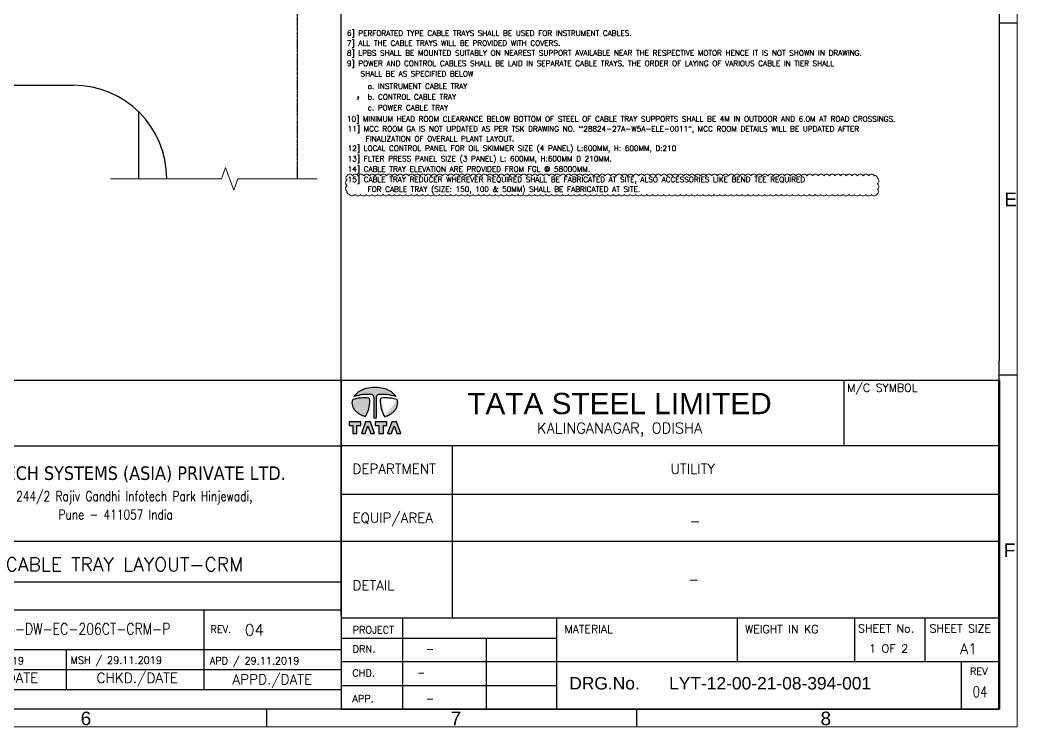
# Model space of a CAD drawing. Header units: inches. Extents: x 8618018 to 8935006, y 2431589 to 2567223.
# Drawn here: x 8724486 to 8777809, y 2431589 to 2469393 of the extents above; entities that cross this region are included whole.
import ezdxf
from ezdxf.enums import TextEntityAlignment as Align

# ---------------------------------------------------------------- set-up
doc = ezdxf.new("R2010")
doc.units = ezdxf.units.IN
doc.header["$MEASUREMENT"] = 0
doc.linetypes.add('CENTER', pattern=[2, 1.25, -0.25, 0.25, -0.25])
doc.linetypes.add('CENTER2', pattern=[1.125, 0.75, -0.125, 0.125, -0.125])
for name, color, linetype in [('AC Text', 7, 'Continuous'), ('CENTRE OF ROAD', 252, 'CENTER2'), ('conduit', 1, 'Continuous'), ('DRG', 252, 'Continuous'), ('LAY-ROAD', 252, 'Continuous'), ('LAY-ROAD CARREGE WAY', 252, 'Continuous'), ('T', 3, 'Continuous'), ('TEXT', 252, 'Continuous')]:
    doc.layers.add(name, color=color, linetype=linetype)
for name, color, linetype, lineweight in [('AM_0', 252, 'Continuous', 50), ('DIM', 252, 'Continuous', 13), ('ICT', 6, 'Continuous', 13), ('RAHM5', 252, 'Continuous', 0)]:
    doc.layers.add(name, color=color, linetype=linetype, lineweight=lineweight)
doc.styles.add('BK', font='tahoma.ttf', dxfattribs={"width": 0.8})
doc.styles.add('COMPLEX', font='arial.ttf', dxfattribs={"width": 0.8})
doc.styles.add('ROMAND', font='romand')
doc.styles.add('ROMANS', font='ROMANS.shx', dxfattribs={"width": 0.8})
doc.styles.add('S3', font='SIMPLEX.shx')
doc.styles.add('SIMPLEX', font='SIMPLEX.shx')
doc.styles.get("Standard").update_dxf_attribs({"font": 'arial.ttf'})
doc.styles.add('TITLE', font='simplex.shx', dxfattribs={"width": 0.8})

# ---------------------------------------------------------------- blocks, each defined once
blk = doc.blocks.new('GA CRM')
at = {"layer": 'CENTRE OF ROAD', "linetype": 'CENTER', "lineweight": 30}
blk.add_line((111255, -10440.00115922047), (111255, 65059.99999999488), dxfattribs=at)
at = {"layer": 'DIM', "linetype": 'Continuous'}
blk.add_lwpolyline([(112294.097683914, -10440.00115922047), (108055.0594221819, -10440.00115922047), (107836.3094221819, -11041.01184484316), (107398.8094221819, -9838.990473716985), (107180.0594221819, -10440.00115922047), (101248.7333665583, -10440.00115922047)], dxfattribs=at)
at = {"layer": 'LAY-ROAD', "lineweight": 30}
blk.add_line((102754.9993678797, -10440.00115922047), (102754.9994017929, -6869.287006486207), dxfattribs=at)
at = {"layer": 'LAY-ROAD CARREGE WAY', "color": 252}
blk.add_line((19500.00005839579, -5440.000227745157), (99254.99939740822, -5440.001159220468), dxfattribs=at)
blk.add_arc((99254.99933901243, -10440.00115922047), 5000, 0, 89.99999935966977, dxfattribs=at)
blk = doc.blocks.new('DC TIT_A1')
at = {"color": 3, "style": 'SIMPLEX', "width": 0.8}
blk.add_attdef('REV.', text='', height=3, rotation=180, dxfattribs=at).set_placement((9.512072186409114, 537.590005635135), align=Align.CENTER)
at = {"color": 3, "width": 0.8}
for tag, height, style, p in [('CUSTOMER', 4.5, 'TITLE', (757.1419899783717, 60.99514108332795)), ('EQUIPMENT', 4.5, 'TITLE', (767.5694359683017, 50.90021236155133)), ('DETAIL', 5, 'TITLE', (766.5740788575594, 39.46775564754938)), ('TS', 2.5, 'SIMPLEX', (811.8293013594755, 20.60183390436006)), ('REV.', 3, 'SIMPLEX', (830.3047009656486, 7.702946630679634))]:
    blk.add_attdef(tag, text='', height=height, dxfattribs=dict(at, style=style)).set_placement(p, align=Align.CENTER)
at = {"color": 2, "width": 0.8}
for tag, p, height, style in [('SCALE', (665.4508642767022, 26.07396146757867), 2.5, 'TITLE'), ('DRN_NAME', (664.7390712693588, 20.14692604699059), 2.5, 'TITLE'), ('DRN_DATE', (691.9129889755801, 20.14692604699059), 2.5, 'TITLE'), ('REF_DRG_NO', (193.0558031305318, 12.97569159801401), 2.5, 'SIMPLEX'), ('REF_DRG_NAME', (231.1203789438009, 12.97569159801401), 3, 'SIMPLEX'), ('CHK_NAME', (664.7023190594217, 13.8864728877173), 2.5, 'TITLE'), ('CHK_DATE', (691.9096913671598, 13.8864728877173), 2.5, 'TITLE'), ('APP_NAME', (664.7023190594217, 6.928619033006925), 2.5, 'TITLE'), ('APP_DATE', (691.9096913671598, 6.928619033006925), 2.5, 'TITLE')]:
    blk.add_attdef(tag, p, '', height=height, dxfattribs=dict(at, style=style))
at = {"layer": 'RAHM5', "color": 3, "style": 'SIMPLEX', "width": 0.8}
blk.add_attdef('DRG_NO', text='', height=4, rotation=180, dxfattribs=at).set_placement((18.58130534936396, 538.598621002089), align=Align.RIGHT)
for tag, p in [('MATERIAL', (713.426567478612, 21.00062069655397)), ('WEIGHT', (764.6842383763974, 20.21826013435739))]:
    blk.add_attdef(tag, p, '', height=3, dxfattribs=at)
for tag, p in [('DC_PART_ID', (752.7383506813985, 6.941412475537732)), ('DRG_NO', (821.2825648919229, 6.941412475537732))]:
    blk.add_attdef(tag, text='', height=4.5, dxfattribs=at).set_placement(p, align=Align.RIGHT)
blk = doc.blocks.new('A1')
at = {"layer": 'DRG'}
h = blk.add_hatch(color=7, dxfattribs=at)
edge = h.paths.add_edge_path()
edge.add_ellipse((659.2283867020014, 92.83397945574507), major_axis=(-0.7106502562121734, 8.917490222961837e-13), ratio=0.9892090000000046, start_angle=180.0000000000727, end_angle=264.9760246784663, ccw=False)
edge.add_line((659.939036957905, 92.83397945574507), (659.939036957905, 86.85871123754441))
edge.add_spline(control_points=[(659.9391222148988, 86.85870897443056), (660.0575355049077, 86.8552795201449), (660.1759487949166, 86.85185006585925), (660.2943620867882, 86.85185006585925)], knot_values=[6.671338854075033, 6.671338854075033, 6.671338854075033, 6.671338854075033, 13.34267770815, 13.34267770815, 13.34267770815, 13.34267770815029], degree=3, periodic=0)
edge.add_line((660.2943620867882, 86.85185006585925), (660.2943620867882, 95.63912043207347))
edge.add_spline(control_points=[(660.2943620867882, 95.63912043207347), (659.4670599680248, 95.63912043207347), (658.2448359001282, 95.47817967738047), (656.7468899022642, 94.93587631172522), (655.7763178218011, 94.39132082973629), (654.982006516293, 93.75328558216825), (654.6050162445608, 93.23853678488194), (654.43247130698, 93.00294079630658)], knot_values=[7.106784796917509e-05, 7.106784811128364e-05, 7.106784811128364e-05, 7.106784811128364e-05, 46.39291560318603, 68.53906066316392, 89.48501857089924, 109.0491018884326, 125.5605457753412, 125.5605457753412, 125.5605457753412, 125.5605457753412], degree=3, periodic=0)
edge.add_spline(control_points=[(654.43247130698, 93.00294079630658), (654.4324705637846, 93.00293978209629), (654.4324698205892, 93.00293876835167), (654.4324690773938, 93.00293775414139)], knot_values=[0, 0, 0, 0, 7.10678479666776e-05, 7.10678479666776e-05, 7.10678479666776e-05, 7.10678479666776e-05], degree=3, periodic=0)
edge.add_ellipse((658.201534211621, 81.27934505510166), major_axis=(12.43637948371326, 4.095963610729331e-12), ratio=0.9892089999999825, start_angle=84.97602467837709, end_angle=107.6419626915787, ccw=False)
h = blk.add_hatch(color=7, dxfattribs=at)
edge = h.paths.add_edge_path()
edge.add_ellipse((662.3871899619553, 81.27934505510166), major_axis=(12.43637948371299, 1.250258770788618e-13), ratio=0.9892090000000044, start_angle=72.35803730840172, end_angle=95.02397532159722, ccw=False)
edge.add_spline(control_points=[(666.1562550943199, 93.00293775414139), (666.1562543511245, 93.00293876835167), (666.1562536079291, 93.00293978209629), (666.1562528647337, 93.00294079630658)], knot_values=[251.1210204828341, 251.1210204828341, 251.1210204828341, 251.1210204828341, 251.1210915506822, 251.1210915506822, 251.1210915506822, 251.1210915506822], degree=3, periodic=0)
edge.add_spline(control_points=[(666.1562528647337, 93.00294079630658), (665.9837079271529, 93.23853678488194), (665.6067176554207, 93.75328558216825), (664.8124063499126, 94.39132082973629), (663.8418342694495, 94.93587631172522), (662.3438882715855, 95.47817967738047), (661.1216642036889, 95.63912043207347), (660.2943620867882, 95.63912043207347)], knot_values=[125.560545775341, 125.560545775341, 125.560545775341, 125.560545775341, 142.0719896622494, 161.6360729797829, 182.5820308875182, 204.7281759474962, 251.1210204828339, 251.121020482834, 251.121020482834, 251.121020482834], degree=3, periodic=0)
edge.add_line((660.2943620867882, 95.63912043207347), (660.2943620867882, 86.85185006585925))
edge.add_spline(control_points=[(660.2943620867882, 86.85185006585925), (660.4127753767971, 86.85185006585925), (660.531188666806, 86.8552795201449), (660.6496019568149, 86.85870897443056)], knot_values=[0, 0, 0, 2.957634137601417e-13, 6.67133885407533, 6.67133885407533, 6.67133885407533, 6.67133885407533], degree=3, periodic=0)
edge.add_line((660.6496872138086, 86.85871123754441), (660.6496872138086, 92.83397945574507))
edge.add_ellipse((661.3603374697122, 92.83397945574507), major_axis=(-0.7106502562121734, 9.846908989153017e-13), ratio=0.9892090000000058, start_angle=-84.97602467832388, end_angle=8.031975085032173e-11, ccw=False)
h = blk.add_hatch(color=7, dxfattribs=at)
edge = h.paths.add_edge_path()
edge.add_spline(control_points=[(654.0277324225608, 92.12421208572596), (654.0256144404266, 92.11702456464081), (653.9418614990864, 91.83280305144399), (653.856179306269, 91.24508168314605), (653.9849333129678, 90.36595435719028), (654.3627540096495, 89.52713447854876), (654.967898074523, 88.76202298886164), (655.7739853113744, 88.09937713853105), (656.6618464421335, 87.59703076629921), (657.2911998424534, 87.37064652330264), (657.5707219410542, 87.27009983732387)], knot_values=[0, 0, 0, 0, 0.4263349072076039, 16.85887984744535, 33.29142478768354, 50.36336298840961, 68.55772386563928, 88.12180718317259, 109.0677650910401, 125.8039979451106, 125.8039979451106, 125.8039979451106, 125.8039979451106], degree=3, periodic=0)
edge.add_ellipse((649.6346082426462, 91.94846687837526), major_axis=(9.238453330758272, 2.236535778174165e-12), ratio=0.9892090000000053, start_angle=-30.79192274091613, end_angle=-1.421071831677899e-11)
edge.add_ellipse((658.1624113172147, 91.94846687837526), major_axis=(0.7106502562121744, 6.41957866628847e-13), ratio=0.9892090000000024, start_angle=-5.231376340071192e-11, end_angle=59.45548656795165)
edge.add_ellipse((657.4517610613111, 80.29749319841176), major_axis=(12.4363794837129, 1.036298096901264e-12), ratio=0.9892090000000118, start_angle=85.0559277605914, end_angle=105.9812997843919)
h = blk.add_hatch(color=7, dxfattribs=at)
edge = h.paths.add_edge_path()
edge.add_ellipse((670.9541159290675, 91.94846687837526), major_axis=(9.238453330758269, 1.298006427890501e-13), ratio=0.9892089999999986, start_angle=179.9999999999993, end_angle=210.7919227409012, ccw=False)
edge.add_ellipse((662.426312854499, 91.94846687837526), major_axis=(-0.7106502562121734, 4.740628637039898e-13), ratio=0.9892089999999985, start_angle=300.54451343203493, end_angle=360.00000000003865, ccw=False)
edge.add_ellipse((663.1369631104026, 80.29749319841176), major_axis=(-12.43637948371307, 1.257212574433993e-12), ratio=0.9892089999999987, start_angle=254.0187002156093, end_angle=274.94407223940954, ccw=False)
edge.add_spline(control_points=[(666.5609917491529, 92.12421208572596), (666.5631097312871, 92.11702456464081), (666.6468626726273, 91.83280305144399), (666.7325448654447, 91.24508168314605), (666.6037908587459, 90.36595435719028), (666.2259701620642, 89.52713447854876), (665.6208260971907, 88.76202298886164), (664.8147388603393, 88.09937713853105), (663.9268777295802, 87.59703076629921), (663.2975243292603, 87.37064652330264), (663.0180022306595, 87.27009983732387)], knot_values=[0, 0, 0, 0, 0.4263349072076039, 16.85887984744535, 33.29142478768354, 50.36336298840961, 68.55772386563928, 88.12180718317259, 109.0677650910401, 125.8039979451106, 125.8039979451106, 125.8039979451106, 125.8039979451106], degree=3, periodic=0)
h = blk.add_hatch(color=7, dxfattribs=at)
h.paths.add_polyline_path([(655.1748511772457, 84.80756894358456), (656.2745824474696, 84.80756894358456), (656.2745824474696, 85.9073002152054), (652.9753886330727, 85.9073002152054), (652.9753886330727, 84.80756894358456), (654.0751199051592, 84.80756894358456), (654.0751199051592, 82.60810640080854), (655.1748511772457, 82.60810640080854)])
h.paths.add_polyline_path([(658.3200826123211, 84.7231471859759), (659.0898945033405, 82.60810640080854), (660.1896257735643, 82.60810640080854), (658.9888174291555, 85.9073002152054), (657.6513477973494, 85.9073002152054), (656.4505394510779, 82.60810640080854), (657.5502707231644, 82.60810640080854)])
h.paths.add_polyline_path([(661.3464448693994, 84.80756894358456), (661.3464448693994, 82.60810640080854), (662.6839145012054, 82.60810640080854), (662.6839145012054, 84.80756894358456), (663.6647765915695, 84.80756894358456), (663.6647765915695, 85.9073002152054), (660.3655827771727, 85.9073002152054), (660.3655827771727, 84.80756894358456)])
h.paths.add_polyline_path([(665.0415419414494, 85.9073002152054), (663.8407335951779, 82.60810640080854), (664.9404648672644, 82.60810640080854), (665.7102767564211, 84.7231471859759), (666.4800886474404, 82.60810640080854), (667.5798199195269, 82.60810640080854), (666.3790115732554, 85.9073002152054)])
at = {"color": 7}
for p, q in [((650.7775175124261, 97.53262788756183), (650.7775175124261, 30.71922282362357)), ((792.2289190441224, 97.53262788756183), (792.2289190441224, 79.0903043858707)), ((490.7775175124261, 79.0903043858707), (650.7775175124261, 79.0903043858707)), ((835.9977555721853, 79.0903043858707), (650.7775175124261, 79.0903043858707)), ((835.9977555721853, 65.4544121469371), (650.7775175124261, 65.4544121469371)), ((490.7775175124261, 52.24002222390845), (650.7775175124261, 52.24002222390845)), ((650.7775175124261, 52.24002222390845), (835.9977555721853, 52.24002222390845)), ((490.7775175124261, 40.82370370253921), (650.7775175124261, 40.82370370253921)), ((612.1802179552469, 10.58370370278135), (612.1802179552469, 32.98370370268822)), ((650.7775175124261, 30.71922282362357), (650.7775175124261, 4.983703702688217)), ((650.7775175124261, 30.71922282362357), (835.9977555721853, 30.71922282362357)), ((711.502587627605, 4.983703702688217), (711.502587627605, 30.71922282362357)), ((762.2937658149604, 18.33291004924104), (762.2937658149604, 30.71922282362357)), ((795.3081751149002, 18.33291004924104), (795.3081751149002, 30.71922282362357)), ((815.1088837385032, 18.33291004924104), (815.1088837385032, 30.71922282362357)), ((650.7775175124261, 25.00751322275028), (711.502587627605, 25.00751322275028)), ((650.7775175124261, 25.00751322275028), (650.7775175124261, 20.00156084261835)), ((691.5896953064803, 25.00751322275028), (691.5896953064803, 4.983703702688217)), ((573.3829868715111, 21.78370370296761), (573.3829868715111, 10.58370370278135)), ((835.9977555721853, 18.33291004924104), (650.7775175124261, 18.33291004924104)), ((825.311426846296, 18.33291004924104), (825.311426846296, 4.983703702688217)), ((650.7775175124261, 11.65830687619746), (711.502587627605, 11.65830687619746)), ((650.7775175124261, 4.983703702688217), (835.9977555721853, 4.983703702688217))]:
    blk.add_line(p, q, dxfattribs=at)
at = {"color": 7, "linetype": 'Continuous'}
for p, q in [((490.7775175124261, 32.98370370268822), (650.7775175124261, 32.98370370268822)), ((490.7775175124261, 21.78370370296761), (650.7775175124261, 21.78370370296761)), ((534.6893868706975, 16.18370370287448), (650.7775175124261, 16.18370370287448))]:
    blk.add_line(p, q, dxfattribs=at)
at = {"linetype": 'Continuous'}
blk.add_line((490.7775175124261, 10.58370370278135), (650.7775175124261, 10.58370370278135), dxfattribs=at)
at = {"color": 7, "const_width": 0.3000000000000002}
blk.add_lwpolyline([(490.7775175124261, 4.983703702688217), (490.7775175124261, 97.53262788756183), (835.9977555721853, 97.53262788756183)], dxfattribs=at)
at = {"layer": 'AM_0'}
blk.add_line((835.9977555721853, 97.53262788756183), (835.9977555721853, 4.983703702688217), dxfattribs=at)
at = {"layer": 'DIM', "color": 7}
for p, q in [((840.999999839798, 0), (840.999999839798, 594.0000000000036)), ((-1.455191522836685e-11, 0), (840.999999839798, 0))]:
    blk.add_line(p, q, dxfattribs=at)
at = {"layer": 'DRG', "color": 7}
for p, q in [((835.9977555721853, 588.9225600669197), (835.9977555721853, 102.9576956122219)), ((841.0037079527829, 198.0000000000036), (835.9977555721853, 198.0000000000036)), ((835.9977555721853, 4.983703702688217), (835.9977555721853, 102.9576956122219)), ((841.0037079527829, 99.00000000000364), (835.9977555721853, 99.00000000000364)), ((650.7775175124261, 31.42498004436493), (650.7775175124261, 97.53262788756183)), ((682.1500858943764, 30.71922282362357), (682.1500858943764, 79.0903043858707)), ((668.0310580208752, 30.71554170455784), (668.0310580208752, 5.044744618237019)), ((835.9977555721853, 4.983703702688217), (5.009660493567935, 4.983703702688217)), ((629.7525175176415, 4.983703702688217), (629.7525175176415, -0.02224867744371295)), ((733.8763270210329, 4.983703702688217), (733.8763270210329, -0.02224867744371295))]:
    blk.add_line(p, q, dxfattribs=at)
at = {"layer": 'DRG', "color": 7, "linetype": 'Continuous'}
for p, q in [((659.939036957905, 92.8339794557578), (659.939036957905, 86.85863560717917)), ((660.6496872138086, 92.8339794557578), (660.6496872138086, 86.85863560717917)), ((656.2745824474696, 85.90730021521813), (652.9753886330727, 85.90730021521813)), ((652.9753886330727, 85.90730021521813), (652.9753886330727, 84.80756894359729)), ((652.9753886330727, 84.80756894359729), (654.0751199051592, 84.80756894359729)), ((654.0751199051592, 84.80756894359729), (654.0751199051592, 82.60810640082127)), ((655.1748511772457, 82.60810640082127), (655.1748511772457, 84.80756894359729)), ((655.1748511772457, 84.80756894359729), (656.2745824474696, 84.80756894359729)), ((656.2745824474696, 84.80756894359729), (656.2745824474696, 85.90730021521813)), ((657.6513477973494, 85.90730021521813), (656.4505394510779, 82.60810640082127)), ((657.5502707231644, 82.60810640082127), (658.3200826123211, 84.72314718598864)), ((658.9888174291555, 85.90730021521813), (657.6513477973494, 85.90730021521813)), ((658.3200826123211, 84.72314718598864), (659.0898945033405, 82.60810640082127)), ((660.1896257735643, 82.60810640082127), (658.9888174291555, 85.90730021521813)), ((663.6647765915695, 85.90730021521813), (660.3655827771727, 85.90730021521813)), ((660.3655827771727, 85.90730021521813), (660.3655827771727, 84.80756894359729)), ((660.3655827771727, 84.80756894359729), (661.3464448693994, 84.80756894359729)), ((661.3464448693994, 84.80756894359729), (661.3464448693994, 82.60810640082127)), ((662.6839145012054, 82.60810640082127), (662.6839145012054, 84.80756894359729)), ((662.6839145012054, 84.80756894359729), (663.6647765915695, 84.80756894359729)), ((663.6647765915695, 84.80756894359729), (663.6647765915695, 85.90730021521813)), ((665.0415419414494, 85.90730021521813), (663.8407335951779, 82.60810640082127)), ((664.9404648672644, 82.60810640082127), (665.7102767564211, 84.72314718598864)), ((666.3790115732554, 85.90730021521813), (665.0415419414494, 85.90730021521813)), ((665.7102767564211, 84.72314718598864), (666.4800886474404, 82.60810640082127)), ((667.5798199195269, 82.60810640082127), (666.3790115732554, 85.90730021521813)), ((654.0751199051592, 82.60810640082127), (655.1748511772457, 82.60810640082127)), ((656.4505394510779, 82.60810640082127), (657.5502707231644, 82.60810640082127)), ((659.0898945033405, 82.60810640082127), (660.1896257735643, 82.60810640082127)), ((661.3464448693994, 82.60810640082127), (662.6839145012054, 82.60810640082127)), ((663.8407335951779, 82.60810640082127), (664.9404648672644, 82.60810640082127)), ((666.4800886474404, 82.60810640082127), (667.5798199195269, 82.60810640082127))]:
    blk.add_line(p, q, dxfattribs=at)
for centre, major_axis, ratio, start_param, end_param in [((657.4517610613111, 80.29749319842449), (12.43637948371289, 1.036298096901264e-12), 0.9892090000000117, 1.484505987760767, 1.849722626780795), ((658.201534211621, 81.27934505511439), (12.43637948371338, 4.452188205750869e-12), 0.989208999999972, 1.483111415893607, 1.878706662276911), ((659.2283867020014, 92.8339794557578), (-0.7106502562121744, 6.55843919502332e-13), 0.9892089999999982, 3.141592653590726, 4.624704069484654), ((661.3603374697122, 92.8339794557578), (-0.7106502562121744, 1.159371132221522e-12), 0.9892090000000019, -1.483111415892466, 1.649125280778208e-12), ((662.3871899619553, 81.27934505511439), (12.43637948371267, 4.501893963195474e-12), 0.9892090000000299, 1.262885991312149, 1.658481237695363), ((663.1369631104026, 80.29749319842449), (12.43637948371277, 1.074958130469476e-12), 0.9892090000000215, 1.291870026808823, 1.657086665828857), ((649.6346082426462, 91.94846687838799), (9.238453330758272, 2.236535778174166e-12), 0.9892090000000053, -0.5374204348487033, -2.4802382370126e-13), ((658.1624113172147, 91.94846687838799), (0.7106502562121744, 6.419578666288475e-13), 0.9892090000000019, -9.130474154517287e-13, 1.03769399898602), ((662.426312854499, 91.94846687838799), (0.7106502562121744, 4.431348368494117e-13), 0.9892090000000219, 2.103898654602263, 3.141592653589163), ((670.9541159290675, 91.94846687838799), (-9.238453330758267, 1.387277408116291e-12), 0.9892090000000043, 1.494360191145461e-13, 0.5374204348486011)]:
    blk.add_ellipse(centre, major_axis=major_axis, ratio=ratio, start_param=start_param, end_param=end_param, dxfattribs=at)
for points, knots in [([(654.4324690773938, 93.00293775415412), (654.6050147600326, 93.23853475693977), (654.9820055272285, 93.75328478729716), (655.7763178218011, 94.39132082974902), (656.7468899022642, 94.93587631173796), (658.2448359001282, 95.4781796773932), (660.2943620867882, 95.74805841734997), (662.3438882715855, 95.4781796773932), (663.8418342694495, 94.93587631173796), (664.8124063499126, 94.39132082974902), (665.6067186444852, 93.75328478729716), (665.983709411681, 93.23853475693977), (666.1562550943199, 93.00293775415412)], [0, 0, 0, 0, 16.51151495475659, 36.07559827228991, 57.02155618002523, 79.16770124000313, 125.5605457753412, 171.9533903106789, 194.0995353706569, 215.0454932783921, 234.6095765959257, 251.1210915506822, 251.1210915506822, 251.1210915506822, 251.1210915506822]), ([(657.5707219410542, 87.2700998373366), (657.2911998424534, 87.37064652331537), (656.6618464421335, 87.59703076631195), (655.7739853113744, 88.09937713854379), (654.967898074523, 88.76202298887438), (654.3627540096495, 89.52713447856149), (653.9849333129678, 90.36595435720301), (653.856179306269, 91.24508168315879), (653.9418614990864, 91.83280305145672), (654.0256144404266, 92.11702456465355), (654.0277324225608, 92.12421208573869)], [0, 0, 0, 0, 16.73623285407047, 37.68219076193797, 57.24627407947128, 75.44063495670096, 92.51257315742703, 108.9451180976652, 125.377663037903, 125.8039979451106, 125.8039979451106, 125.8039979451106, 125.8039979451106]), ([(663.0180022306595, 87.2700998373366), (663.2975243292603, 87.37064652331537), (663.9268777295802, 87.59703076631195), (664.8147388603393, 88.09937713854379), (665.6208260971907, 88.76202298887438), (666.2259701620642, 89.52713447856149), (666.6037908587459, 90.36595435720301), (666.7325448654447, 91.24508168315879), (666.6468626726273, 91.83280305145672), (666.5631097312871, 92.11702456465355), (666.5609917491529, 92.12421208573869)], [0, 0, 0, 0, 16.73623285407047, 37.68219076193787, 57.24627407947145, 75.44063495670083, 92.51257315732009, 108.9451180975958, 125.377663037871, 125.8039979450786, 125.8039979450786, 125.8039979450786, 125.8039979450786])]:
    blk.add_open_spline(points, degree=3, knots=knots, dxfattribs=at)
blk.add_open_spline([(660.6496019568149, 86.85870897444329), (660.531188666806, 86.85527952015764), (660.2943620867882, 86.84842061158633), (660.0575355049077, 86.85527952015764), (659.9391222148988, 86.85870897444329)], degree=3, dxfattribs=at)
at = {"layer": 'DRG', "lineweight": 0}
ref = blk.add_blockref('DC TIT_A1', (-0.7133682798739756, 0.6846446976996958), dxfattribs=dict(at, xscale=1.001190476, yscale=1.001190476, zscale=1.001190476))
ref.add_attrib('REV.', '04', dxfattribs={"layer": '0', "color": 3, "height": 3.003571428000002, "style": 'SIMPLEX', "width": 0.8000000000000002}).set_placement((830.5797905046347, 8.396761501673609), align=Align.CENTER)
ref.add_attrib('REV.', '04', dxfattribs={"layer": '0', "color": 3, "height": 3.003571428000002, "rotation": 180, "style": 'SIMPLEX', "width": 0.8000000000000002}).set_placement((8.810027798623196, 586.5239522405936), align=Align.CENTER)
at = {"color": 7, "style": 'SIMPLEX'}
blk.add_text('KALINGANAGAR, ODISHA', height=3.000000000000001, dxfattribs=at).set_placement((729.1522784493718, 83.64839595696321), align=Align.MIDDLE)
at = {"color": 4, "style": 'ROMANS', "width": 0.8}
for s, p in [('Survey No. 244/2 Rajiv Gandhi Infotech Park Hinjewadi,', (542.0448189917806, 63.5817128890194)), ('Pune - 411057 India', (571.2467569764558, 58.40344456909224))]:
    blk.add_text(s, height=2.726568379757798, dxfattribs=at).set_placement(p)
at = {"color": 7}
for s, height, style, p in [('REV.', 2, 'ROMAND', (613.983691811547, 26.51490396214649)), ('PROJECT', 2.002380952, 'SIMPLEX', (653.9813270363811, 26.32390412548557)), ('DRN.', 2.002380952, 'SIMPLEX', (654.0109336040769, 20.91917283693328)), ('-', 2.002380952, 'SIMPLEX', (674.6581152621511, 20.91917283693328)), ('CHD.', 2.002380952, 'SIMPLEX', (653.9189176428918, 14.16613459447399)), ('-', 2.002380952, 'SIMPLEX', (672.156394515172, 14.26219113077968)), ('DRG.No.', 3.504166666000002, 'COMPLEX', (714.9589779414091, 10.55043836683035)), ('LYT-12-00-21-08-394-001', 3.504166666000002, 'COMPLEX', (743.0639338418696, 10.55043836683035)), ('REV', 2.002380952, 'SIMPLEX', (827.7615930922184, 14.68074306147173)), ('APP.', 2.002380952, 'SIMPLEX', (653.9189176428918, 6.942865803372115)), ('-', 2.002380952, 'SIMPLEX', (674.6581152621511, 6.942865803372115))]:
    blk.add_text(s, height=height, dxfattribs=dict(at, style=style)).set_placement(p)
at = {"color": 7, "linetype": 'Continuous', "style": 'ROMAND'}
for s, p in [('DRN./DATE', (565.5044994596246, 12.43267417000607)), ('CHKD./DATE', (604.861379558206, 12.42187275644392)), ('APPD./DATE', (642.6095315385464, 11.99344577128068))]:
    blk.add_text(s, height=2.800000000000001, dxfattribs=at).set_placement(p, align=Align.RIGHT)
at = {"color": 7, "style": 'ROMANS'}
for p in [(574.4635737743083, 35.05575226899236), (574.4635737743083, 25.98895615013316)]:
    blk.add_attdef('-', text='', height=3.199999999998797, dxfattribs=at).set_placement(p, align=Align.CENTER)
blk.add_attdef('REVNO.', (623.6323089264188, 25.55679244734347), '', height=3.199999999998797, dxfattribs=at)
at = {"layer": 'AC Text', "color": 7, "style": 'ROMANS'}
for tag, p in [('CHECKED_____BY', (574.5982305127982, 17.79863076657057)), ('DRAWN____BY', (536.2430476900045, 17.6237037028186)), ('APPROVED_____BY', (613.1334352921549, 17.6237037028186))]:
    blk.add_attdef(tag, p, '', height=1.999999999999248, dxfattribs=at)
at = {"layer": 'DRG', "color": 7}
for s, p in [('E', (837.4261274132732, 146.5427865628189)), ('F', (837.2675407547358, 47.86164447385818)), ('6', (577.452100168899, 0.5050526345148683)), ('7', (681.5759096722904, 0.5050526345148683)), ('8', (785.6997191756818, 0.5050526345148683))]:
    blk.add_text(s, height=3.804523808800001, dxfattribs=at).set_placement(p)
at = {"layer": 'DRG', "color": 7, "style": 'SIMPLEX'}
for s, height, p in [('M/C SYMBOL', 2.252678571000001, (793.1877691168193, 94.33305535465843)), ('DEPARTMENT', 2.778402799571564, (653.9718455094699, 71.2341743488796)), ('UTILITY', 2.778402799571564, (743.4922268614027, 71.2341743488796)), ('EQUIP/AREA', 2.778402799571564, (653.9718455094699, 57.45161664392799)), ('-', 2.778402799571564, (748.7725895289186, 56.55172932287678)), ('DETAIL', 2.778402799571564, (653.9718435499672, 38.45621405402198)), ('MATERIAL', 2.252678571000001, (713.6431270595494, 26.39799300208688)), ('WEIGHT IN KG', 2.252678571000001, (764.4343052469048, 26.39799300208688)), ('SHEET No.', 2.252678571000001, (796.2788726426515, 26.57822793163359)), ('SHEET SIZE', 2.252678571000001, (816.3795906789455, 26.57822793163359)), ('A1', 3.003571428000002, (824.9241644870344, 20.49843337992206))]:
    blk.add_text(s, height=height, dxfattribs=at).set_placement(p)
at = {"layer": 'DRG', "color": 7, "style": 'COMPLEX'}
blk.add_text('TATA STEEL LIMITED', height=6.000000000000003, dxfattribs=at).set_placement((729.1020662505034, 91.01790840039394), align=Align.MIDDLE)
at = {"layer": 'DRG', "color": 7, "insert": (749.9600592832867, 41.46124297380447), "char_height": 2.778402799571564, "attachment_point": 5, "style": 'SIMPLEX'}
blk.add_mtext_dynamic_manual_height_columns('-', width=110.2579700010993, gutter_width=1, heights=[0], dxfattribs=at)
at = {"layer": 'TEXT', "color": 4, "style": 'BK'}
blk.add_text('AQUATECH SYSTEMS (ASIA) PRIVATE LTD.', height=3.817195731660914, dxfattribs=at).set_placement((540.5638067629043, 69.5145851643756))

msp = doc.modelspace()

# ---------------------------------------------------------------- linework, layer by layer
msp.add_line((8741665.704826659, 2449148.686616457), (8741665.704826659, 2543488.100009411))
at = {"layer": 'conduit'}
for centre, start, end in [((8742611.531992016, 2465247.655106724), 126.8698974857615, 233.1301025142386), ((8742611.531992016, 2465159.764481724), 126.8698974857615, 233.1301025142386), ((8742545.614023266, 2465247.655106724), 306.8698974857614, 53.13010251423853)]:
    msp.add_arc(centre, 54.931640625, start, end, dxfattribs=at)
at = {"layer": 'ICT', "color": 1}
msp.add_lwpolyline([(8741978.499999996, 2461067.317354293, -0.52056705), (8742278.499999996, 2461067.317354293, -0.52056705), (8742578.499999996, 2461067.317354293, -0.52056705), (8742878.499999996, 2461067.317354293, -0.52056705), (8743178.499999996, 2461067.317354293, -0.52056705), (8743478.499999996, 2461067.317354293, -0.52056705), (8743778.499999996, 2461067.317354293, -0.52056705), (8744078.499999996, 2461067.317354293, -0.52056705), (8744378.499999996, 2461067.317354293, -0.52056705), (8744678.499999996, 2461067.317354293, -0.52056705), (8744978.499999996, 2461067.317354293, -0.52056705), (8745278.499999996, 2461067.317354293, -0.52056705), (8745578.499999996, 2461067.317354293, -0.52056705), (8745878.499999996, 2461067.317354293, -0.52056705), (8746178.499999996, 2461067.317354293, -0.52056705), (8746478.499999996, 2461067.317354293, -0.52056705), (8746778.499999996, 2461067.317354293, -0.52056705), (8747078.499999996, 2461067.317354293, -0.52056705), (8747378.499999996, 2461067.317354293, -0.52056705), (8747678.499999996, 2461067.317354293, -0.52056705), (8747978.499999996, 2461067.317354293, -0.52056705), (8748278.499999996, 2461067.317354293, -0.52056705), (8748578.499999996, 2461067.317354293, -0.52056705), (8748878.499999996, 2461067.317354293, -0.52056705), (8749178.499999996, 2461067.317354293, -0.52056705), (8749478.499999996, 2461067.317354293, -0.52056705), (8749778.499999996, 2461067.317354293, -0.52056705), (8750078.499999996, 2461067.317354293, -0.52056705), (8750378.499999996, 2461067.317354293, -0.52056705), (8750678.499999996, 2461067.317354293, -0.52056705), (8750978.499999996, 2461067.317354293, -0.52056705), (8751278.499999996, 2461067.317354293, -0.52056705), (8751578.499999996, 2461067.317354293, -0.52056705), (8751878.499999996, 2461067.317354293, -0.52056705), (8752178.499999996, 2461067.317354293, -0.52056705), (8752478.499999996, 2461067.317354293, -0.52056705), (8752778.499999996, 2461067.317354293, -0.52056705), (8753078.499999996, 2461067.317354293, -0.52056705), (8753378.499999996, 2461067.317354293, -0.52056705), (8753678.499999996, 2461067.317354293, -0.52056705), (8753978.499999996, 2461067.317354293, -0.52056705), (8754278.499999996, 2461067.317354293, -0.52056705), (8754578.499999996, 2461067.317354293, -0.52056705), (8754878.499999996, 2461067.317354293, -0.52056705), (8755178.499999996, 2461067.317354293, -0.52056705), (8755478.499999996, 2461067.317354293, -0.52056705), (8755778.499999996, 2461067.317354293, -0.52056705), (8756078.499999996, 2461067.317354293, -0.52056705), (8756378.499999996, 2461067.317354293, -0.52056705), (8756678.499999996, 2461067.317354293, -0.52056705), (8756978.499999996, 2461067.317354293, -0.52056705), (8757278.499999996, 2461067.317354293, -0.52056705), (8757578.499999996, 2461067.317354293, -0.52056705), (8757878.499999996, 2461067.317354293, -0.52056705), (8758178.499999996, 2461067.317354293, -0.52056705), (8758478.499999996, 2461067.317354293, -0.52056705), (8758778.499999996, 2461067.317354293, -0.52056705), (8759078.499999996, 2461067.317354293, -0.52056705), (8759378.499999996, 2461067.317354293, -0.52056705), (8759678.499999996, 2461067.317354293, -0.52056705), (8759978.499999996, 2461067.317354293, -0.52056705), (8760278.499999996, 2461067.317354293, -0.52056705), (8760578.499999996, 2461067.317354293, -0.52056705), (8760878.499999996, 2461067.317354293, -0.52056705), (8761178.499999996, 2461067.317354293, -0.52056705), (8761478.499999996, 2461067.317354293, -0.52056705), (8761778.499999996, 2461067.317354293, -0.52056705), (8762078.499999996, 2461067.317354293, -0.52056705), (8762378.499999996, 2461067.317354293, -0.52056705), (8762678.499999996, 2461067.317354293, -0.52056705), (8762978.499999996, 2461067.317354293, -0.52056705), (8763278.499999996, 2461067.317354293, -0.52056705), (8763578.499999996, 2461067.317354293, -0.52056705), (8763878.499999996, 2461067.317354293, -0.52056705), (8764178.499999996, 2461067.317354293, -0.52056705), (8764478.499999996, 2461067.317354293, -0.52056705), (8764778.499999996, 2461067.317354293, -0.52056705), (8765078.499999996, 2461067.317354293, -0.52056705), (8765378.499999996, 2461067.317354293, -0.52056705), (8765678.499999996, 2461067.317354293, -0.52056705), (8765978.499999996, 2461067.317354293, -0.52056705), (8766278.499999996, 2461067.317354293, -0.52056705), (8766578.499999996, 2461067.317354293, -0.52056705), (8766878.499999996, 2461067.317354293, -0.52056705), (8767178.499999996, 2461067.317354293, -0.52056705), (8767478.499999996, 2461067.317354293, -0.52056705), (8767778.499999996, 2461067.317354293, -0.52056705), (8768078.499999996, 2461067.317354293, -0.52056705), (8768378.499999996, 2461067.317354293, -0.52056705), (8768678.499999996, 2461067.317354293, -0.52056705), (8768978.499999996, 2461067.317354293, -0.52056705), (8769278.499999996, 2461067.317354293, -0.52056705), (8769578.499999996, 2461067.317354293, -0.52056705), (8769878.499999996, 2461067.317354293, -0.52056705), (8770178.499999996, 2461067.317354293, -0.52056705), (8770343.999999996, 2460932.817354293, -0.52056705), (8770343.999999996, 2460632.817354293, -0.52056705), (8770343.999999996, 2460332.817354293, -0.52056705), (8770310.999999996, 2460065.817354293, -0.52056705), (8770010.999999996, 2460065.817354293, -0.52056705), (8769710.999999996, 2460065.817354293, -0.52056705), (8769410.999999996, 2460065.817354293, -0.52056705), (8769110.999999996, 2460065.817354293, -0.52056705), (8768810.999999996, 2460065.817354293, -0.52056705), (8768510.999999996, 2460065.817354293, -0.52056705), (8768210.999999996, 2460065.817354293, -0.52056705), (8767910.999999996, 2460065.817354293, -0.52056705), (8767610.999999996, 2460065.817354293, -0.52056705), (8767310.999999996, 2460065.817354293, -0.52056705), (8767010.999999996, 2460065.817354293, -0.52056705), (8766710.999999996, 2460065.817354293, -0.52056705), (8766410.999999996, 2460065.817354293, -0.52056705), (8766110.999999996, 2460065.817354293, -0.52056705), (8765810.999999996, 2460065.817354293, -0.52056705), (8765510.999999996, 2460065.817354293, -0.52056705), (8765210.999999996, 2460065.817354293, -0.52056705), (8764910.999999996, 2460065.817354293, -0.52056705), (8764610.999999996, 2460065.817354293, -0.52056705), (8764310.999999996, 2460065.817354293, -0.52056705), (8764010.999999996, 2460065.817354293, -0.52056705), (8763710.999999996, 2460065.817354293, -0.52056705), (8763410.999999996, 2460065.817354293, -0.52056705), (8763110.999999996, 2460065.817354293, -0.52056705), (8762810.999999996, 2460065.817354293, -0.52056705), (8762510.999999996, 2460065.817354293, -0.52056705), (8762210.999999996, 2460065.817354293, -0.52056705), (8761910.999999996, 2460065.817354293, -0.52056705), (8761610.999999996, 2460065.817354293, -0.52056705), (8761310.999999996, 2460065.817354293, -0.52056705), (8761010.999999996, 2460065.817354293, -0.52056705), (8760710.999999996, 2460065.817354293, -0.52056705), (8760410.999999996, 2460065.817354293, -0.52056705), (8760110.999999996, 2460065.817354293, -0.52056705), (8759810.999999996, 2460065.817354293, -0.52056705), (8759510.999999996, 2460065.817354293, -0.52056705), (8759210.999999996, 2460065.817354293, -0.52056705), (8758910.999999996, 2460065.817354293, -0.52056705), (8758610.999999996, 2460065.817354293, -0.52056705), (8758310.999999996, 2460065.817354293, -0.52056705), (8758010.999999996, 2460065.817354293, -0.52056705), (8757710.999999996, 2460065.817354293, -0.52056705), (8757410.999999996, 2460065.817354293, -0.52056705), (8757110.999999996, 2460065.817354293, -0.52056705), (8756810.999999996, 2460065.817354293, -0.52056705), (8756510.999999996, 2460065.817354293, -0.52056705), (8756210.999999996, 2460065.817354293, -0.52056705), (8755910.999999996, 2460065.817354293, -0.52056705), (8755610.999999996, 2460065.817354293, -0.52056705), (8755310.999999996, 2460065.817354293, -0.52056705), (8755010.999999996, 2460065.817354293, -0.52056705), (8754710.999999996, 2460065.817354293, -0.52056705), (8754410.999999996, 2460065.817354293, -0.52056705), (8754110.999999996, 2460065.817354293, -0.52056705), (8753810.999999996, 2460065.817354293, -0.52056705), (8753510.999999996, 2460065.817354293, -0.52056705), (8753210.999999996, 2460065.817354293, -0.52056705), (8752910.999999996, 2460065.817354293, -0.52056705), (8752610.999999996, 2460065.817354293, -0.52056705), (8752310.999999996, 2460065.817354293, -0.52056705), (8752010.999999996, 2460065.817354293, -0.52056705), (8751710.999999996, 2460065.817354293, -0.52056705), (8751410.999999996, 2460065.817354293, -0.52056705), (8751110.999999996, 2460065.817354293, -0.52056705), (8750810.999999996, 2460065.817354293, -0.52056705), (8750510.999999996, 2460065.817354293, -0.52056705), (8750210.999999996, 2460065.817354293, -0.52056705), (8749910.999999996, 2460065.817354293, -0.52056705), (8749610.999999996, 2460065.817354293, -0.52056705), (8749310.999999996, 2460065.817354293, -0.52056705), (8749010.999999996, 2460065.817354293, -0.52056705), (8748710.999999996, 2460065.817354293, -0.52056705), (8748410.999999996, 2460065.817354293, -0.52056705), (8748110.999999996, 2460065.817354293, -0.52056705), (8747810.999999996, 2460065.817354293, -0.52056705), (8747510.999999996, 2460065.817354293, -0.52056705), (8747210.999999996, 2460065.817354293, -0.52056705), (8746910.999999996, 2460065.817354293, -0.52056705), (8746610.999999996, 2460065.817354293, -0.52056705), (8746310.999999996, 2460065.817354293, -0.52056705), (8746010.999999996, 2460065.817354293, -0.52056705), (8745710.999999996, 2460065.817354293, -0.52056705), (8745410.999999996, 2460065.817354293, -0.52056705), (8745110.999999996, 2460065.817354293, -0.52056705), (8744810.999999996, 2460065.817354293, -0.52056705), (8744510.999999996, 2460065.817354293, -0.52056705), (8744210.999999996, 2460065.817354293, -0.52056705), (8743910.999999996, 2460065.817354293, -0.52056705), (8743610.999999996, 2460065.817354293, -0.52056705), (8743310.999999996, 2460065.817354293, -0.52056705), (8743010.999999996, 2460065.817354293, -0.52056705), (8742710.999999996, 2460065.817354293, -0.52056705), (8742410.999999996, 2460065.817354293, -0.52056705), (8742110.999999996, 2460065.817354293, -0.52056705), (8741978.499999996, 2460233.317354293, -0.52056705), (8741978.499999996, 2460533.317354293, -0.52056705), (8741978.499999996, 2460833.317354293, -0.52056705)], format="xyb", close=True, dxfattribs=at)

# ---------------------------------------------------------------- block references
at = {"color": 252}
msp.add_blockref('GA CRM', (8628080.999999998, 2471340), dxfattribs=at)

# ---------------------------------------------------------------- texts
at = {"layer": 'T', "style": 'ROMANS'}
for s, p in [('6] PERFORATED TYPE CABLE TRAYS SHALL BE USED FOR INSTRUMENT CABLES.', (8741971.395138651, 2468542.232586213)), ('7] ALL THE CABLE TRAYS WILL BE PROVIDED WITH COVERS.', (8741971.395138651, 2468012.724014784)), ('8] LPBS SHALL BE MOUNTED SUITABLY ON NEAREST SUPPORT AVAILABLE NEAR THE RESPECTIVE MOTOR HENCE IT IS NOT SHOWN IN DRAWING.', (8741971.395138651, 2467483.215443355)), ('9] POWER AND CONTROL CABLES SHALL BE LAID IN SEPARATE CABLE TRAYS. THE ORDER OF LAYING OF VARIOUS CABLE IN TIER SHALL', (8741971.395138651, 2466927.689729069)), ('SHALL BE AS SPECIFIED BELOW', (8742701.895138651, 2466372.164014784)), ('10] MINIMUM HEAD ROOM CLEARANCE BELOW BOTTOM OF STEEL OF CABLE TRAY SUPPORTS SHALL BE 4M IN OUTDOOR AND 6.0M AT ROAD CROSSINGS.', (8741971.395138651, 2463955.75275066)), ('11] MCC ROOM GA IS NOT UPDATED AS PER TSK DRAWING NO. ``28824-27A-W5A-ELE-0011", MCC ROOM DETAILS WILL BE UPDATED AFTER', (8742012.126567218, 2463426.244179231)), ('FINALIZATION OF OVERALL PLANT LAYOUT.', (8742978.895138651, 2462896.735607801)), ('12] LOCAL CONTROL PANEL FOR OIL SKIMMER SIZE (4 PANEL) L:600MM, H: 600MM, D:210', (8742012.126567218, 2462388.744179231)), ('13] FLTER PRESS PANEL SIZE (3 PANEL) L: 600MM, H:600MM D 210MM.', (8742012.126567218, 2461833.218464945)), ('14] CABLE TRAY ELEVATION ARE PROVIDED FROM FGL @ 58000MM.', (8742012.126567218, 2461277.69275066)), ('15] CABLE TRAY REDUCER WHEREVER REQUIRED SHALL BE FABRICATED AT SITE, ALSO ACCESSORIES LIKE BEND TEE REQUIRED', (8742012.126567218, 2460722.167036375)), ('FOR CABLE TRAY (SIZE: 150, 100 & 50MM) SHALL BE FABRICATED AT SITE.', (8743076.626567218, 2460201.667036375))]:
    msp.add_text(s, height=285.12, dxfattribs=at).set_placement(p)
at = {"layer": 'T', "lineweight": -3, "style": 'ROMANS'}
for s, p in [('a. INSTRUMENT CABLE TRAY', (8743084.925640073, 2465703.965748591)), ('b. CONTROL CABLE TRAY', (8743084.925640073, 2465131.210320248)), ('c. POWER CABLE TRAY', (8743084.925640073, 2464558.454891904))]:
    msp.add_text(s, height=285.12, dxfattribs=at).set_placement(p)
at = {"layer": 'TEXT', "color": 3, "style": 'S3'}
msp.add_text('1 OF 2', height=438.3225, dxfattribs=at).set_placement((8769886.230296282, 2435568.550848139))

# ---------------------------------------------------------------- next in the draw order: block references
at = {"color": 2}
ref = msp.add_blockref('A1', (8618017.976499295, 2431592.813596697), dxfattribs=dict(at, xscale=190, yscale=190, zscale=190))
ref.add_attrib('DRAWN____BY', 'AHG / 29.11.2019', (8719904.1555606, 2434941.31730024), dxfattribs={"color": 7, "height": 379.9999999998569, "style": 'ROMANS'})
ref.add_attrib('CHECKED_____BY', 'MSH / 29.11.2019', (8727191.640296796, 2434974.553442401), dxfattribs={"color": 7, "height": 379.9999999998569, "style": 'ROMANS'})
ref.add_attrib('REVNO.', '04', (8736508.115195477, 2436481.00022166), dxfattribs={"color": 7, "height": 607.999999999771, "style": 'ROMANS'})
ref.add_attrib('-', 'AE-1063-DW-EC-206CT-CRM-P', dxfattribs={"color": 7, "height": 607.999999999771, "style": 'ROMANS', "width": 0.8}).set_placement((8726883.52509755, 2436530.715265258), align=Align.CENTER)
ref.add_attrib('APPROVED_____BY', 'APD / 29.11.2019', (8734640.127579143, 2434941.31730024), dxfattribs={"color": 7, "height": 379.9999999998569, "style": 'ROMANS'})
ref.add_attrib('-', 'CABLE TRAY LAYOUT-CRM', dxfattribs={"color": 7, "height": 729.599999999725, "style": 'ROMANS'}).set_placement((8730072.645389197, 2440286.065756111), align=Align.MIDDLE)

doc.saveas('drawing.dxf')
